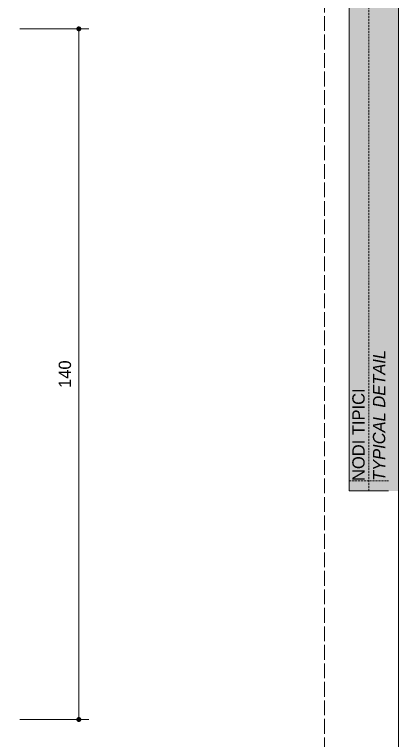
# Model space of a CAD drawing. Header units: millimetres. Extents: x -576 to 4430, y -1196 to 2690.
# Drawn here: x 652.2 to 730, y -336.6 to -189.4 of the extents above; entities that cross this region are included whole.
import ezdxf

# ---------------------------------------------------------------- set-up
doc = ezdxf.new("R2010")
doc.units = ezdxf.units.MM
doc.header["$LTSCALE"] = 0.25
doc.header["$MEASUREMENT"] = 0
for name, pattern in [('ACAD_ISO02W100', [15, 12, -3]), ('DOT2', [0.125, 0, -0.125]), ('HIDDEN', [9.525, 6.35, -3.175])]:
    doc.linetypes.add(name, pattern=pattern)
doc.layers.get('0').update_dxf_attribs({"lineweight": 5})
doc.layers.get('Defpoints').update_dxf_attribs({"lineweight": 5})
doc.layers.add('01_Dimension', color=251, linetype='Continuous', lineweight=9)
doc.layers.add('01_Fill Border Red', color=7, linetype='Continuous', lineweight=20, true_color=0xe2001a)
doc.layers.add('01_Text [White]', color=7, linetype='Continuous', lineweight=25, true_color=0xffffff)
doc.layers.add('02_Block Frame', color=7, linetype='Continuous', lineweight=5, true_color=0xe2001a, plot=False)
doc.layers.add('02_Layout Grid', color=252, linetype='DOT2', lineweight=5, plot=False, transparency=0.5)
doc.styles.add('ALUK Main&Secondary Titles', font='GOTHIC.TTF')
doc.styles.add('Aluk Text', font='GOTHIC.TTF')
doc.dimstyles.new('ALUK Manual 1-1', dxfattribs={"dimtxt": 2.5, "dimasz": 1, "dimexe": 2, "dimexo": 4, "dimgap": 1.5, "dimtad": 3, "dimdec": 1, "dimdsep": 46, "dimtxsty": 'Aluk Text', "dimblk": 'DOT', "dimcen": 0, "dimclrd": 256, "dimclre": 256, "dimclrt": 2, "dimaunit": 1, "dimadec": 0, "dimazin": 0, "dimtfac": 0.7, "dimtdec": 1, "dimtmove": 0, "dimatfit": 3, "dimldrblk": 'DOT', "dimfxl": 1, "dimtolj": 2, "dimlwd": -1, "dimlwe": -1, "dimarcsym": 0})

# ---------------------------------------------------------------- blocks, each defined once
blk = doc.blocks.new('_Dot')
at = {"color": 0, "linetype": 'ByBlock', "lineweight": -2}
blk.add_line((-0.5, 0), (-1, 0), dxfattribs=at)
at = {"color": 0, "linetype": 'ByBlock', "const_width": 0.5}
blk.add_lwpolyline([(-0.25, 0, 1), (0.25, 0, 1)], format="xyb", close=True, dxfattribs=at)
blk = doc.blocks.new('*D233')
at = {"layer": '01_Dimension', "ltscale": 0.25, "transparency": 16777216}
for p, q in [((653.31, -192.35), (667.23, -192.35)), ((665.23, -193.35), (665.23, -331.35)), ((653.31, -332.35), (667.23, -332.35))]:
    blk.add_line(p, q, dxfattribs=at)
at = {"layer": 'Defpoints', "color": 0, "ltscale": 0.25, "transparency": 16777216}
for p in [(649.31, -192.35), (649.31, -332.35), (665.23, -332.35)]:
    blk.add_point(p, dxfattribs=at)
at = {"layer": '01_Dimension', "ltscale": 0.25, "transparency": 16777216}
for p, rotation in [((665.23, -192.35), 90), ((665.23, -332.35), 270)]:
    blk.add_blockref('_Dot', p, dxfattribs=dict(at, rotation=rotation))
at = {"layer": '01_Dimension', "color": 2, "ltscale": 0.25, "transparency": 16777216, "insert": (662.42, -262.35), "char_height": 2.5, "attachment_point": 5, "rotation": 90, "style": 'Aluk Text'}
blk.add_mtext('\\A2;140', dxfattribs=at)
blk = doc.blocks.new('PAGE dispari')
at = {"layer": '01_Fill Border Red', "ltscale": 0.25}
h = blk.add_hatch(color=256, dxfattribs=at)
h.dxf.hatch_style = 1
h.paths.add_polyline_path([(200, 107), (200, 297), (210, 297), (210, 107)])
at = {"layer": '02_Block Frame'}
for p, q in [((200, 107), (200, 297)), ((208, 107), (200, 107))]:
    blk.add_line(p, q, dxfattribs=at)
blk.add_lwpolyline([(0, 0), (0, 297), (210, 297), (210, 0)], close=True, dxfattribs=at)
at = {"layer": '02_Block Frame', "linetype": 'ACAD_ISO02W100'}
blk.add_lwpolyline([(18, 15), (18, 282), (195, 282), (195, 15)], close=True, dxfattribs=at)
at = {"layer": '02_Layout Grid', "linetype": 'HIDDEN', "ltscale": 0.25}
for p, q in [((204, 107), (204, 297)), ((200, 109), (208, 109))]:
    blk.add_line(p, q, dxfattribs=at)
at = {"layer": '01_Text [White]', "color": 7, "true_color": 0xffffff, "insert": (204, 109), "char_height": 2.5, "attachment_point": 4, "rotation": 90, "style": 'ALUK Main&Secondary Titles'}
blk.add_mtext_dynamic_manual_height_columns('NODI TIPICI\\P{\\fCentury Gothic|b0|i1|c0|p34;TYPICAL DETAIL}', width=120.6297, gutter_width=15, heights=[0], dxfattribs=at)

msp = doc.modelspace()

# ---------------------------------------------------------------- block references
msp.add_blockref('PAGE dispari', (520, -393))

# ---------------------------------------------------------------- dimensions: what is measured, and where the dimension line sits
at = {"layer": '01_Dimension', "ltscale": 0.25}
dim = msp.add_linear_dim(base=(665.233, -332.347), p1=(649.305, -192.347), p2=(649.305, -332.347), angle=270, dimstyle='ALUK Manual 1-1', dxfattribs=at)
dim.commit()
dim.dimension.update_dxf_attribs({"geometry": '*D233', "text_midpoint": (665.233, -262.347), "dimtype": 160})

doc.saveas('drawing.dxf')
